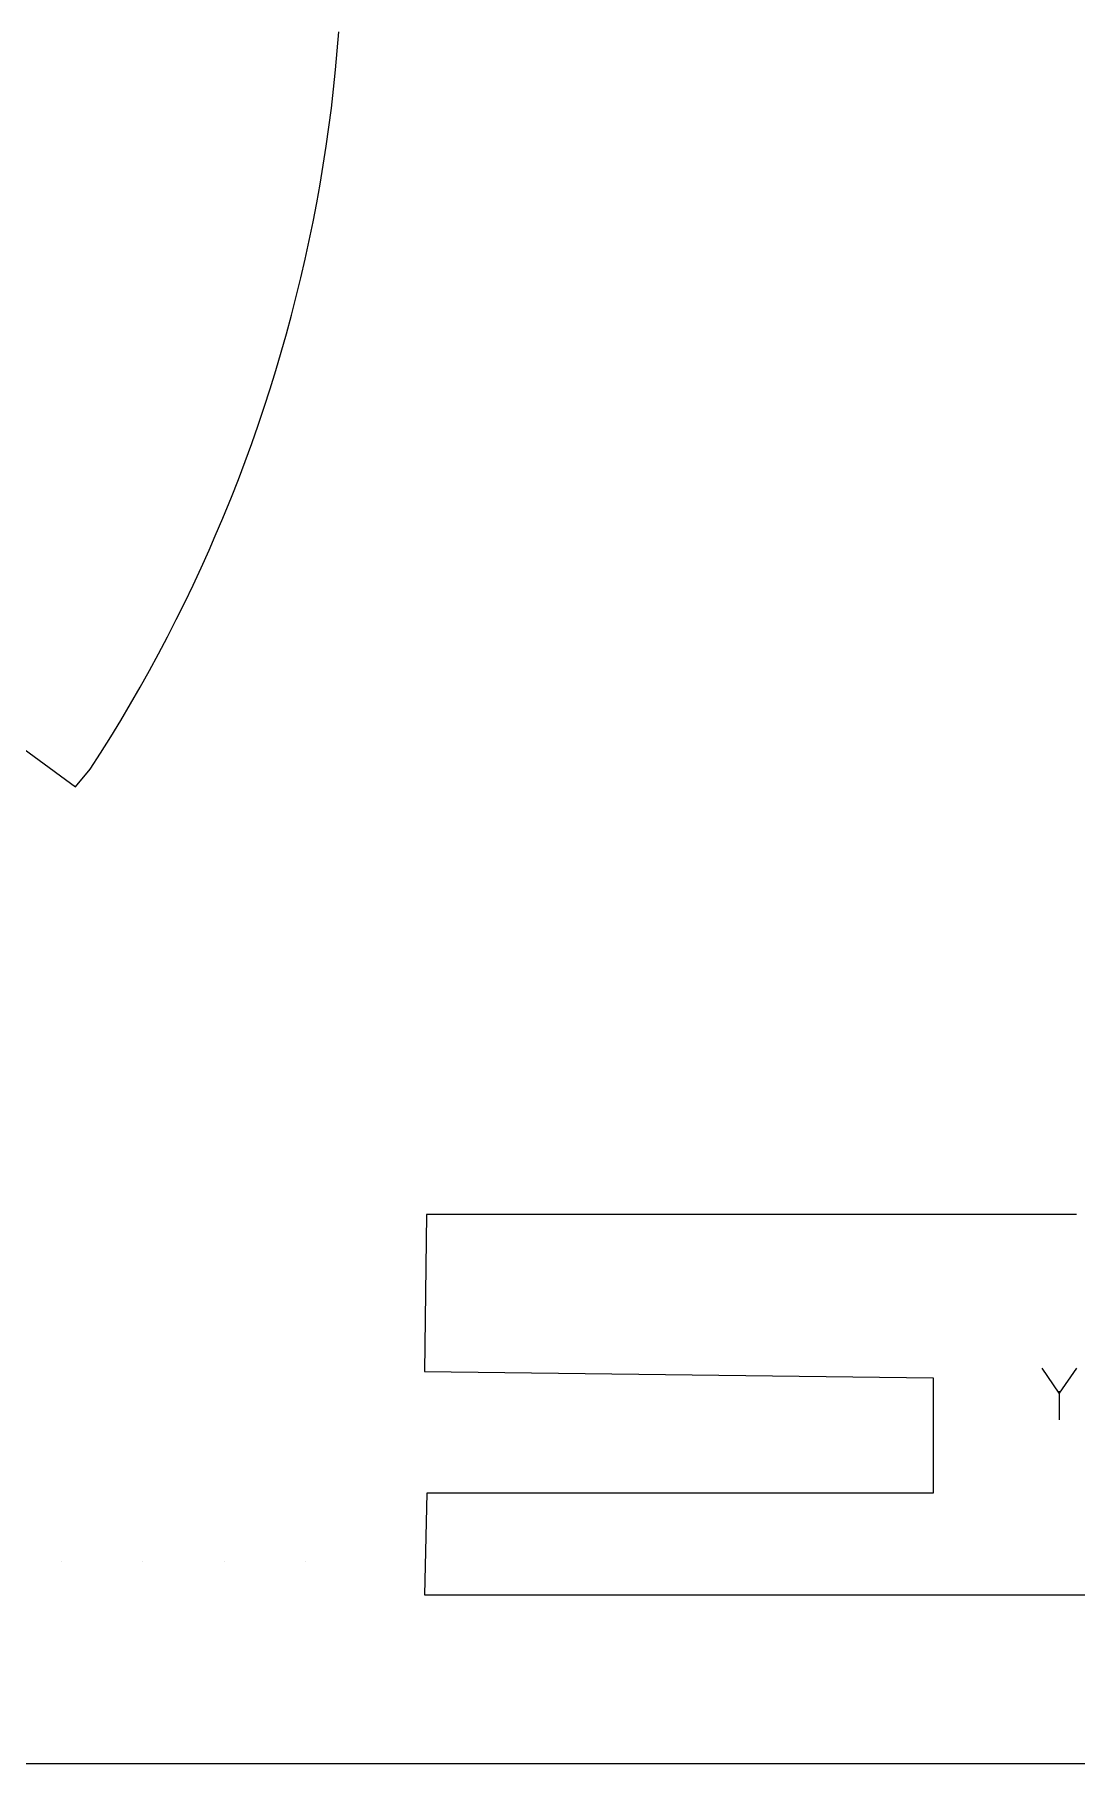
# Model space of a CAD drawing. Header units: metres. Extents: x 0 to 18, y 0 to 24.
# Drawn here: x 14.793 to 16.395, y 0 to 2.659 of the extents above; entities that cross this region are included whole.
import ezdxf

# ---------------------------------------------------------------- set-up
doc = ezdxf.new("R2010")
doc.units = ezdxf.units.M

msp = doc.modelspace()

# ---------------------------------------------------------------- linework, layer by layer
at = {"layer": 'annotation', "color": 1}
for p, q in [((16.369033, 0.569524), (16.342648, 0.607681)), ((16.395414, 0.607681), (16.369033, 0.569524)), ((16.369033, 0.572594), (16.369033, 0.528573)), ((14.834045, 0.310738), (14.834045, 0.310738)), ((14.834045, 0.310738), (14.834045, 0.310738)), ((14.834045, 0.310738), (14.834045, 0.310738)), ((14.834045, 0.310738), (14.834045, 0.310738)), ((14.834045, 0.310738), (14.834045, 0.310738)), ((14.834045, 0.310738), (14.834045, 0.310738)), ((14.834045, 0.310738), (14.834045, 0.310738)), ((14.834045, 0.310738), (14.834045, 0.310738)), ((14.834045, 0.310738), (14.834045, 0.310738)), ((14.834045, 0.310738), (14.834045, 0.310738)), ((14.834045, 0.310738), (14.834045, 0.310738)), ((14.834045, 0.310738), (14.834045, 0.310738)), ((14.834045, 0.310738), (14.834045, 0.310738)), ((14.834045, 0.310738), (14.834045, 0.310738)), ((14.834045, 0.310738), (14.834045, 0.310738)), ((14.834045, 0.310738), (14.834045, 0.310738)), ((14.834045, 0.310738), (14.834045, 0.310738)), ((14.834045, 0.310738), (14.834045, 0.310738)), ((14.834045, 0.310738), (14.834045, 0.310738)), ((14.834045, 0.310738), (14.834045, 0.310738)), ((14.834045, 0.310738), (14.834045, 0.310738)), ((14.834045, 0.310738), (14.834045, 0.310738)), ((14.834045, 0.310738), (14.834045, 0.310738)), ((14.834045, 0.310738), (14.834045, 0.310738)), ((14.834045, 0.310738), (14.834045, 0.310738)), ((14.834045, 0.310738), (14.834045, 0.310738)), ((14.834045, 0.310738), (14.834045, 0.310738)), ((14.834045, 0.310738), (14.834045, 0.310738)), ((14.834045, 0.310738), (14.834045, 0.310738)), ((14.834045, 0.310738), (14.834045, 0.310738)), ((14.834045, 0.310738), (14.834045, 0.310738)), ((14.834045, 0.310738), (14.834045, 0.310738)), ((14.834045, 0.310738), (14.834045, 0.310738)), ((14.834045, 0.310738), (14.834045, 0.310738)), ((14.834045, 0.310738), (14.834045, 0.310738)), ((14.834045, 0.310738), (14.834045, 0.310738)), ((14.834045, 0.310738), (14.834045, 0.310738)), ((14.834045, 0.310738), (14.834045, 0.310738)), ((14.834045, 0.310738), (14.834045, 0.310738)), ((14.834045, 0.310738), (14.834045, 0.310738)), ((14.834045, 0.310738), (14.834045, 0.310738)), ((14.834045, 0.310738), (14.834045, 0.310738)), ((14.834045, 0.310738), (14.834045, 0.310738)), ((14.834045, 0.310738), (14.834045, 0.310738)), ((14.834045, 0.310738), (14.834045, 0.310738)), ((14.834045, 0.310738), (14.834045, 0.310738)), ((14.834045, 0.310738), (14.834045, 0.310738)), ((14.834045, 0.310738), (14.834045, 0.310738)), ((14.834045, 0.310738), (14.834045, 0.310738)), ((14.834045, 0.310738), (14.834045, 0.310738)), ((14.834045, 0.310738), (14.834045, 0.310738)), ((14.834045, 0.310738), (14.834045, 0.310738)), ((14.834045, 0.310738), (14.834045, 0.310738)), ((14.834045, 0.310738), (14.834045, 0.310738)), ((14.834045, 0.310738), (14.834045, 0.310738)), ((14.834045, 0.310738), (14.834045, 0.310738)), ((14.834045, 0.310738), (14.834045, 0.310738)), ((14.834045, 0.310738), (14.834045, 0.310738)), ((14.834045, 0.310738), (14.834045, 0.310738)), ((14.834045, 0.310738), (14.834045, 0.310738)), ((14.834045, 0.310738), (14.834045, 0.310738)), ((14.834045, 0.310738), (14.834045, 0.310738)), ((14.834045, 0.310738), (14.834045, 0.310738)), ((14.834045, 0.310738), (14.834045, 0.310738)), ((14.834045, 0.310738), (14.834045, 0.310738)), ((14.834045, 0.310738), (14.834045, 0.310738)), ((14.834045, 0.310738), (14.834045, 0.310738)), ((14.834045, 0.310738), (14.834045, 0.310738)), ((14.834045, 0.310738), (14.834045, 0.310738)), ((14.834045, 0.310738), (14.834045, 0.310738)), ((14.834045, 0.310738), (14.834045, 0.310738)), ((14.834045, 0.310738), (14.834045, 0.310738)), ((14.834045, 0.310738), (14.834045, 0.310738)), ((14.834045, 0.310738), (14.834045, 0.310738)), ((14.834045, 0.310738), (14.834045, 0.310738)), ((14.834045, 0.310738), (14.834045, 0.310738)), ((14.834045, 0.310738), (14.834045, 0.310738)), ((14.834045, 0.310738), (14.834045, 0.310738)), ((14.834045, 0.310738), (14.834045, 0.310738)), ((14.834045, 0.310738), (14.834045, 0.310738)), ((14.834045, 0.310738), (14.834045, 0.310738)), ((14.834045, 0.310738), (14.834045, 0.310738)), ((14.834045, 0.310738), (14.834045, 0.310738)), ((14.834045, 0.310738), (14.834045, 0.310738)), ((14.959045, 0.310738), (14.959045, 0.310738)), ((14.959045, 0.310738), (14.959045, 0.310738)), ((14.959045, 0.310738), (14.959045, 0.310738)), ((14.959045, 0.310738), (14.959045, 0.310738)), ((14.959045, 0.310738), (14.959045, 0.310738)), ((14.959045, 0.310738), (14.959045, 0.310738)), ((14.959045, 0.310738), (14.959045, 0.310738)), ((14.959045, 0.310738), (14.959045, 0.310738)), ((14.959045, 0.310738), (14.959045, 0.310738)), ((14.959045, 0.310738), (14.959045, 0.310738)), ((14.959045, 0.310738), (14.959045, 0.310738)), ((14.959045, 0.310738), (14.959045, 0.310738)), ((14.959045, 0.310738), (14.959045, 0.310738)), ((14.959045, 0.310738), (14.959045, 0.310738)), ((14.959045, 0.310738), (14.959045, 0.310738)), ((14.959045, 0.310738), (14.959045, 0.310738)), ((14.959045, 0.310738), (14.959045, 0.310738)), ((14.959045, 0.310738), (14.959045, 0.310738)), ((14.959045, 0.310738), (14.959045, 0.310738)), ((14.959045, 0.310738), (14.959045, 0.310738)), ((14.959045, 0.310738), (14.959045, 0.310738)), ((14.959045, 0.310738), (14.959045, 0.310738)), ((14.959045, 0.310738), (14.959045, 0.310738)), ((14.959045, 0.310738), (14.959045, 0.310738)), ((14.959045, 0.310738), (14.959045, 0.310738)), ((14.959045, 0.310738), (14.959045, 0.310738)), ((14.959045, 0.310738), (14.959045, 0.310738)), ((14.959045, 0.310738), (14.959045, 0.310738)), ((14.959045, 0.310738), (14.959045, 0.310738)), ((14.959045, 0.310738), (14.959045, 0.310738)), ((14.959045, 0.310738), (14.959045, 0.310738)), ((14.959045, 0.310738), (14.959045, 0.310738)), ((15.084045, 0.310738), (15.084045, 0.310738)), ((15.084045, 0.310738), (15.084045, 0.310738)), ((15.084045, 0.310738), (15.084045, 0.310738)), ((15.084045, 0.310738), (15.084045, 0.310738)), ((15.084045, 0.310738), (15.084045, 0.310738)), ((15.084045, 0.310738), (15.084045, 0.310738)), ((15.084045, 0.310738), (15.084045, 0.310738)), ((15.084045, 0.310738), (15.084045, 0.310738)), ((15.084045, 0.310738), (15.084045, 0.310738)), ((15.084045, 0.310738), (15.084045, 0.310738)), ((15.084045, 0.310738), (15.084045, 0.310738)), ((15.084045, 0.310738), (15.084045, 0.310738)), ((15.084045, 0.310738), (15.084045, 0.310738)), ((15.084045, 0.310738), (15.084045, 0.310738)), ((15.084045, 0.310738), (15.084045, 0.310738)), ((15.084045, 0.310738), (15.084045, 0.310738)), ((15.084045, 0.310738), (15.084045, 0.310738)), ((15.084045, 0.310738), (15.084045, 0.310738)), ((15.084045, 0.310738), (15.084045, 0.310738)), ((15.084045, 0.310738), (15.084045, 0.310738)), ((15.084045, 0.310738), (15.084045, 0.310738)), ((15.084045, 0.310738), (15.084045, 0.310738)), ((15.084045, 0.310738), (15.084045, 0.310738)), ((15.084045, 0.310738), (15.084045, 0.310738)), ((15.084045, 0.310738), (15.084045, 0.310738)), ((15.084045, 0.310738), (15.084045, 0.310738)), ((15.084045, 0.310738), (15.084045, 0.310738)), ((15.084045, 0.310738), (15.084045, 0.310738)), ((15.084045, 0.310738), (15.084045, 0.310738)), ((15.084045, 0.310738), (15.084045, 0.310738)), ((15.084045, 0.310738), (15.084045, 0.310738)), ((15.084045, 0.310738), (15.084045, 0.310738)), ((15.084045, 0.310738), (15.084045, 0.310738)), ((15.084045, 0.310738), (15.084045, 0.310738)), ((15.084045, 0.310738), (15.084045, 0.310738)), ((15.084045, 0.310738), (15.084045, 0.310738)), ((15.084045, 0.310738), (15.084045, 0.310738)), ((15.084045, 0.310738), (15.084045, 0.310738)), ((15.084045, 0.310738), (15.084045, 0.310738)), ((15.084045, 0.310738), (15.084045, 0.310738)), ((15.084045, 0.310738), (15.084045, 0.310738)), ((15.084045, 0.310738), (15.084045, 0.310738)), ((15.084045, 0.310738), (15.084045, 0.310738)), ((15.084045, 0.310738), (15.084045, 0.310738)), ((15.084045, 0.310738), (15.084045, 0.310738)), ((15.084045, 0.310738), (15.084045, 0.310738)), ((15.084045, 0.310738), (15.084045, 0.310738)), ((15.084045, 0.310738), (15.084045, 0.310738)), ((15.084045, 0.310738), (15.084045, 0.310738)), ((15.084045, 0.310738), (15.084045, 0.310738)), ((15.084045, 0.310738), (15.084045, 0.310738)), ((15.084045, 0.310738), (15.084045, 0.310738)), ((15.209045, 0.310738), (15.209045, 0.310738)), ((15.209045, 0.310738), (15.209045, 0.310738)), ((15.209045, 0.310738), (15.209045, 0.310738)), ((15.209045, 0.310738), (15.209045, 0.310738)), ((15.209045, 0.310738), (15.209045, 0.310738)), ((15.209045, 0.310738), (15.209045, 0.310738)), ((15.209045, 0.310738), (15.209045, 0.310738)), ((15.209045, 0.310738), (15.209045, 0.310738)), ((15.209045, 0.310738), (15.209045, 0.310738)), ((15.209045, 0.310738), (15.209045, 0.310738)), ((15.209045, 0.310738), (15.209045, 0.310738)), ((15.209045, 0.310738), (15.209045, 0.310738)), ((15.209045, 0.310738), (15.209045, 0.310738)), ((15.209045, 0.310738), (15.209045, 0.310738)), ((15.209045, 0.310738), (15.209045, 0.310738)), ((15.209045, 0.310738), (15.209045, 0.310738)), ((15.209045, 0.310738), (15.209045, 0.310738)), ((15.209045, 0.310738), (15.209045, 0.310738)), ((15.209045, 0.310738), (15.209045, 0.310738)), ((15.209045, 0.310738), (15.209045, 0.310738)), ((15.209045, 0.310738), (15.209045, 0.310738)), ((15.209045, 0.310738), (15.209045, 0.310738)), ((15.209045, 0.310738), (15.209045, 0.310738)), ((15.209045, 0.310738), (15.209045, 0.310738)), ((15.209045, 0.310738), (15.209045, 0.310738)), ((15.209045, 0.310738), (15.209045, 0.310738)), ((15.209045, 0.310738), (15.209045, 0.310738)), ((15.209045, 0.310738), (15.209045, 0.310738)), ((15.209045, 0.310738), (15.209045, 0.310738)), ((15.209045, 0.310738), (15.209045, 0.310738)), ((15.209045, 0.310738), (15.209045, 0.310738)), ((15.209045, 0.310738), (15.209045, 0.310738)), ((15.209045, 0.310738), (15.209045, 0.310738)), ((15.209045, 0.310738), (15.209045, 0.310738)), ((15.209045, 0.310738), (15.209045, 0.310738)), ((15.209045, 0.310738), (15.209045, 0.310738)), ((15.209045, 0.310738), (15.209045, 0.310738)), ((15.209045, 0.310738), (15.209045, 0.310738)), ((15.209045, 0.310738), (15.209045, 0.310738)), ((15.209045, 0.310738), (15.209045, 0.310738)), ((15.209045, 0.310738), (15.209045, 0.310738)), ((15.209045, 0.310738), (15.209045, 0.310738)), ((15.209045, 0.310738), (15.209045, 0.310738)), ((15.209045, 0.310738), (15.209045, 0.310738)), ((15.209045, 0.310738), (15.209045, 0.310738)), ((15.209045, 0.310738), (15.209045, 0.310738)), ((15.209045, 0.310738), (15.209045, 0.310738)), ((15.209045, 0.310738), (15.209045, 0.310738)), ((15.209045, 0.310738), (15.209045, 0.310738)), ((15.209045, 0.310738), (15.209045, 0.310738)), ((15.209045, 0.310738), (15.209045, 0.310738)), ((15.209045, 0.310738), (15.209045, 0.310738)), ((15.209045, 0.310738), (15.209045, 0.310738)), ((15.209045, 0.310738), (15.209045, 0.310738)), ((15.209045, 0.310738), (15.209045, 0.310738))]:
    msp.add_line(p, q, dxfattribs=at)
at = {"layer": 'boundary', "color": 5}
for p, q in [((15.258383, 2.633576), (15.260732, 2.662973)), ((15.255674, 2.604193), (15.258383, 2.633576)), ((15.252607, 2.574845), (15.255674, 2.604193)), ((15.24916, 2.545545), (15.252607, 2.574845)), ((15.245382, 2.516292), (15.24916, 2.545545)), ((15.24123, 2.487077), (15.245382, 2.516292)), ((15.236718, 2.457922), (15.24123, 2.487077)), ((15.231855, 2.428823), (15.236718, 2.457922)), ((15.226638, 2.399785), (15.231855, 2.428823)), ((15.221056, 2.370814), (15.226638, 2.399785)), ((15.215114, 2.341921), (15.221056, 2.370814)), ((15.208831, 2.313097), (15.215114, 2.341921)), ((15.202196, 2.284356), (15.208831, 2.313097)), ((15.195203, 2.255681), (15.202196, 2.284356)), ((15.187852, 2.227119), (15.195203, 2.255681)), ((15.180166, 2.198639), (15.187852, 2.227119)), ((15.172124, 2.170242), (15.180166, 2.198639)), ((15.163723, 2.141958), (15.172124, 2.170242)), ((15.154991, 2.113779), (15.163723, 2.141958)), ((15.14591, 2.085709), (15.154991, 2.113779)), ((15.136474, 2.057754), (15.14591, 2.085709)), ((15.126707, 2.029915), (15.136474, 2.057754)), ((15.116596, 2.002208), (15.126707, 2.029915)), ((15.106156, 1.974613), (15.116596, 2.002208)), ((15.095371, 1.947152), (15.106156, 1.974613)), ((15.082132, 1.914815), (15.095371, 1.947152)), ((15.070605, 1.887629), (15.082132, 1.914815)), ((15.061001, 1.865591), (15.070605, 1.887629)), ((15.048885, 1.838702), (15.061001, 1.865591)), ((15.036427, 1.811948), (15.048885, 1.838702)), ((15.023655, 1.785355), (15.036427, 1.811948)), ((15.010544, 1.758927), (15.023655, 1.785355)), ((14.997114, 1.732649), (15.010544, 1.758927)), ((14.983377, 1.706547), (14.997114, 1.732649)), ((14.969308, 1.680615), (14.983377, 1.706547)), ((14.611889, 1.679006), (14.855503, 1.50201)), ((14.954927, 1.654858), (14.969308, 1.680615)), ((14.940222, 1.629286), (14.954927, 1.654858)), ((14.925216, 1.603876), (14.940222, 1.629286)), ((14.909889, 1.578665), (14.925216, 1.603876)), ((14.894261, 1.553647), (14.909889, 1.578665)), ((14.878323, 1.528814), (14.894261, 1.553647)), ((14.855503, 1.50201), (14.878323, 1.528814)), ((15.395413, 0.844159), (15.392248, 0.602527)), ((15.437083, 0.844159), (15.395413, 0.844159)), ((15.478753, 0.844159), (15.437083, 0.844159)), ((15.520424, 0.844159), (15.478753, 0.844159)), ((15.562094, 0.844159), (15.520424, 0.844159)), ((15.603764, 0.844159), (15.562094, 0.844159)), ((15.645434, 0.844159), (15.603764, 0.844159)), ((15.687105, 0.844159), (15.645434, 0.844159)), ((15.728775, 0.844159), (15.687105, 0.844159)), ((15.770445, 0.844159), (15.728775, 0.844159)), ((15.812115, 0.844159), (15.770445, 0.844159)), ((15.853785, 0.844159), (15.812115, 0.844159)), ((15.895456, 0.844159), (15.853785, 0.844159)), ((15.937126, 0.844159), (15.895456, 0.844159)), ((15.978796, 0.844159), (15.937126, 0.844159)), ((16.020466, 0.844159), (15.978796, 0.844159)), ((16.062137, 0.844159), (16.020466, 0.844159)), ((16.103807, 0.844159), (16.062137, 0.844159)), ((16.145477, 0.844159), (16.103807, 0.844159)), ((16.187147, 0.844159), (16.145477, 0.844159)), ((16.228817, 0.844159), (16.187147, 0.844159)), ((16.270488, 0.844159), (16.228817, 0.844159)), ((16.312158, 0.844159), (16.270488, 0.844159)), ((16.353828, 0.844159), (16.312158, 0.844159)), ((16.395498, 0.844199), (16.353828, 0.844159)), ((15.392248, 0.602527), (16.175016, 0.593152)), ((16.175016, 0.593152), (16.175016, 0.415652)), ((15.396123, 0.415652), (15.392248, 0.25935)), ((16.175016, 0.415652), (15.396123, 0.415652)), ((15.392248, 0.25935), (15.909687, 0.25935)), ((15.909687, 0.25935), (15.931744, 0.25935)), ((15.931744, 0.25935), (15.959921, 0.25935)), ((15.959921, 0.25935), (16.010377, 0.25935)), ((16.010377, 0.25935), (16.111114, 0.25935)), ((16.111114, 0.25935), (16.715621, 0.25935))]:
    msp.add_line(p, q, dxfattribs=at)
at = {"layer": 'frame', "color": 5}
msp.add_line((0, 0), (18, 0), dxfattribs=at)

doc.saveas('drawing.dxf')
